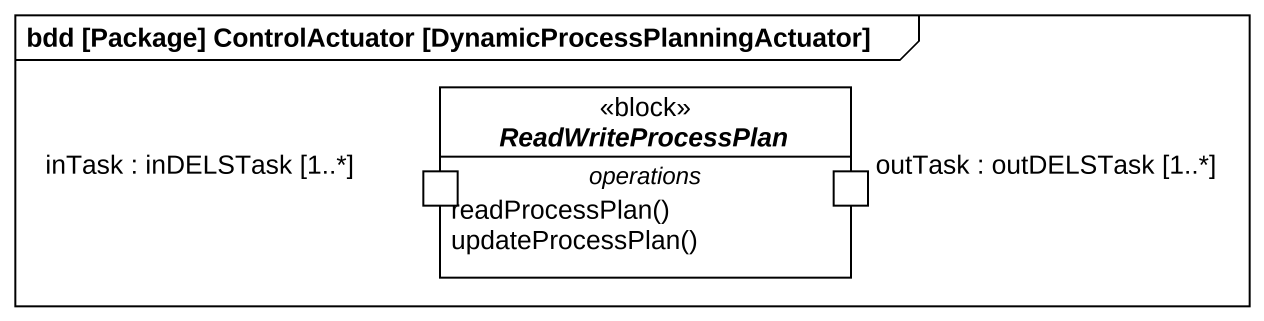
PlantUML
@startuml
mainframe bdd [Package] ControlActuator [DynamicProcessPlanningActuator]
hide circle
hide empty members
abstract class ReadWriteProcessPlan <<block>> #FFFFFF {
  -- operations --
  readProcessPlan()
  updateProcessPlan()
  -- ports --
  inTask : inDELSTask [1..*]
  outTask : outDELSTask [1..*]
}
@enduml
